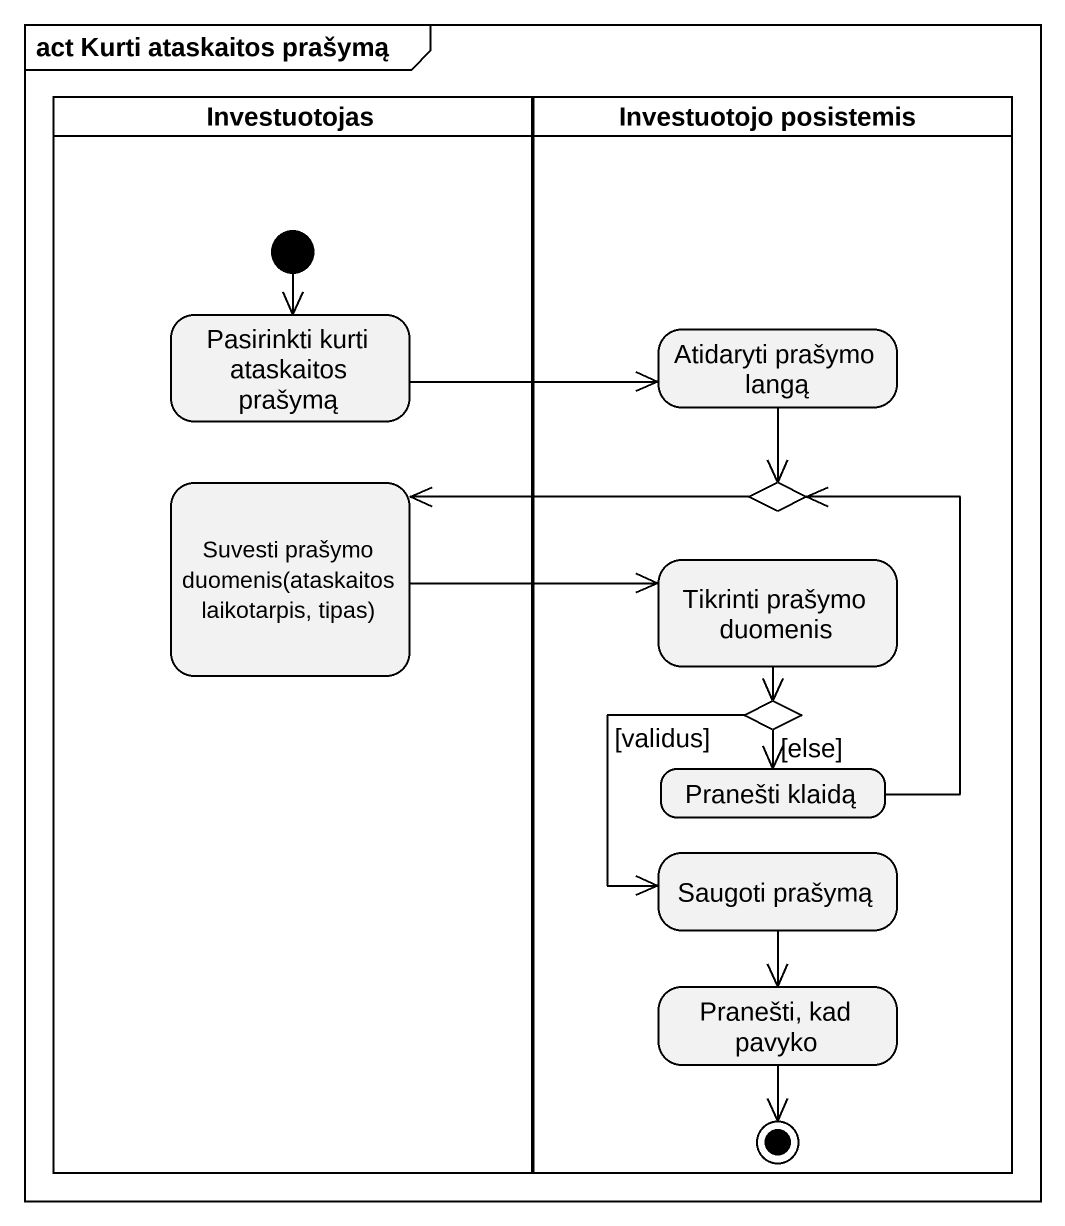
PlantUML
@startuml
mainframe act Kurti ataskaitos prašymą
hide empty description
state Investuotojas <<partition>> {
  state "Pasirinkti kurti ataskaitos prašymą" as Pasirinkti_kurti_ataskaitos
  state "Suvesti prašymo duomenis(ataskaitos laikotarpis, tipas)" as Suvesti_prašymo_duomenis
  [*] --> Pasirinkti_kurti_ataskaitos
}
state "Investuotojo posistemis" as Investuotojo_posistemis <<partition>> {
  state "Atidaryti prašymo langą" as Atidaryti_prašymo_langą
  state choice1 <<choice>>
  state "Tikrinti prašymo duomenis" as Tikrinti_prašymo_duomenis
  state choice2 <<choice>>
  state "Pranešti klaidą" as Pranešti_klaidą
  state "Saugoti prašymą" as Saugoti_prašymą
  state "Pranešti, kad pavyko" as Pranešti_kad_pavyko
  Pranešti_kad_pavyko --> [*]
}
Pasirinkti_kurti_ataskaitos -right-> Atidaryti_prašymo_langą
Atidaryti_prašymo_langą --> choice1
Suvesti_prašymo_duomenis -right-> Tikrinti_prašymo_duomenis
choice1 -left-> Suvesti_prašymo_duomenis
Tikrinti_prašymo_duomenis --> choice2
choice2 --> Pranešti_klaidą : [else]
choice2 --> Saugoti_prašymą : [validus]
Pranešti_klaidą -up-> choice1
Saugoti_prašymą --> Pranešti_kad_pavyko
@enduml
